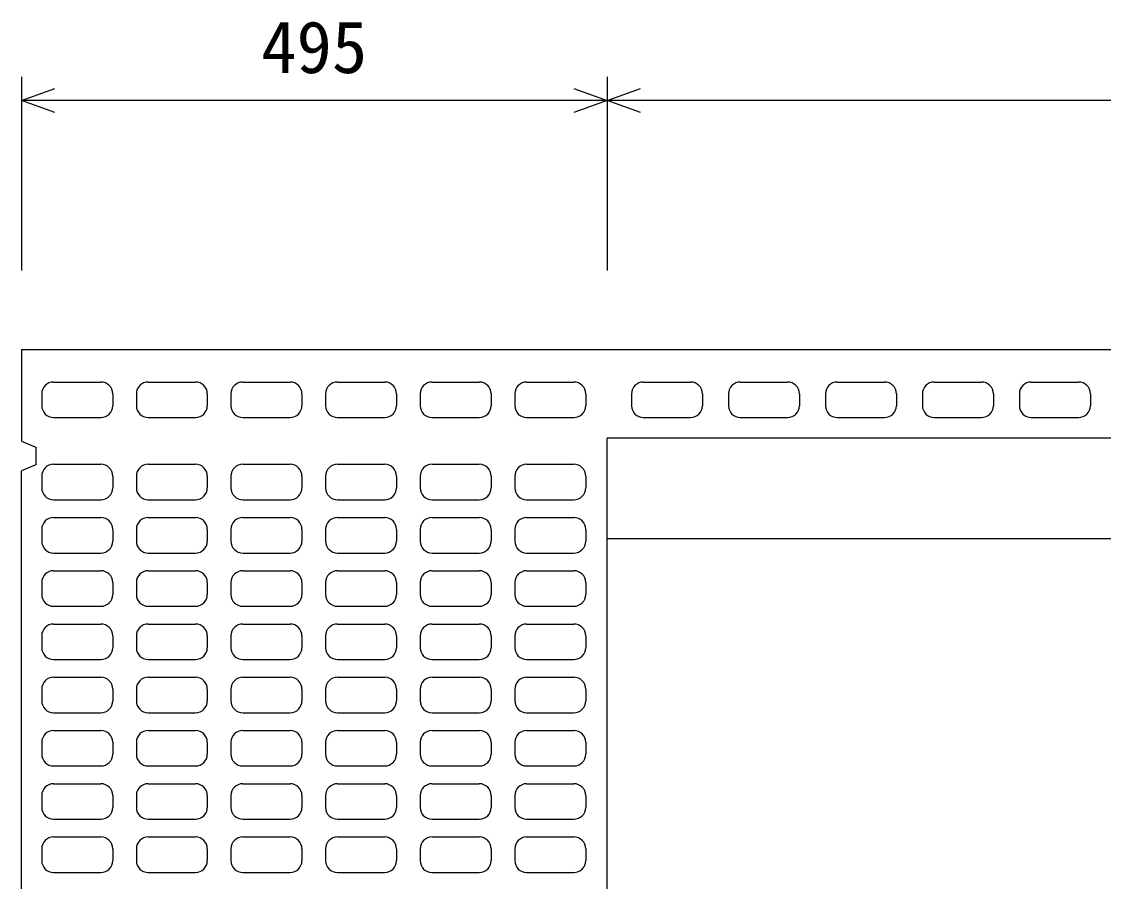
# Model space of a CAD drawing. Units: millimetres, scale not verified. Extents: x -16800 to 16800, y -5940 to 5940.
# Drawn here: x -9604 to -8689, y 3417 to 4144 of the extents above; entities that cross this region are included whole.
import ezdxf
from ezdxf.enums import TextEntityAlignment as Align

# ---------------------------------------------------------------- set-up
doc = ezdxf.new("R2010")
doc.units = ezdxf.units.MM
doc.header["$LTSCALE"] = 20
for name, color, linetype, lineweight in [('0-0_DIM', 7, 'Continuous', 25), ('0-2_HATCH', 6, 'Continuous', 25), ('0-5_OUTLINE', 3, 'Continuous', 25)]:
    doc.layers.add(name, color=color, linetype=linetype, lineweight=lineweight)
doc.styles.add('ＭＳ ゴシック', font='')
doc.styles.get('ＭＳ ゴシック').set_extended_font_data('MS Gothic')

msp = doc.modelspace()

# ---------------------------------------------------------------- linework, layer by layer
at = {"layer": '0-0_DIM'}
for p, q in [((-9603.83, 4097.2), (-9603.83, 3933.44)), ((-9108.83, 4097.2), (-9108.83, 3933.44)), ((-9108.83, 4077.2), (-9603.83, 4077.2)), ((-8098.83, 4077.2), (-9108.83, 4077.2))]:
    msp.add_line(p, q, dxfattribs=at)
for points in [[(-9575.64, 4066.94), (-9603.83, 4077.2), (-9575.64, 4087.46)], [(-9137.02, 4087.46), (-9108.83, 4077.2), (-9137.02, 4066.94)], [(-9080.64, 4066.94), (-9108.83, 4077.2), (-9080.64, 4087.46)]]:
    msp.add_lwpolyline(points, dxfattribs=at)
at = {"layer": '0-2_HATCH'}
for p, q in [((-9576.83, 3839.27), (-9536.83, 3839.27)), ((-9496.83, 3839.27), (-9456.83, 3839.27)), ((-9416.83, 3839.27), (-9376.83, 3839.27)), ((-9336.83, 3839.27), (-9296.83, 3839.27)), ((-9256.83, 3839.27), (-9216.83, 3839.27)), ((-9176.83, 3839.27), (-9136.83, 3839.27)), ((-9078.16, 3839.27), (-9038.16, 3839.27)), ((-8996.16, 3839.27), (-8956.16, 3839.27)), ((-8914.16, 3839.27), (-8874.16, 3839.27)), ((-8832.16, 3839.27), (-8792.16, 3839.27)), ((-8750.16, 3839.27), (-8710.16, 3839.27)), ((-9586.83, 3829.27), (-9586.83, 3819.27)), ((-9526.83, 3829.27), (-9526.83, 3819.27)), ((-9506.83, 3829.27), (-9506.83, 3819.27)), ((-9446.83, 3829.27), (-9446.83, 3819.27)), ((-9426.83, 3829.27), (-9426.83, 3819.27)), ((-9366.83, 3829.27), (-9366.83, 3819.27)), ((-9346.83, 3829.27), (-9346.83, 3819.27)), ((-9286.83, 3829.27), (-9286.83, 3819.27)), ((-9266.83, 3829.27), (-9266.83, 3819.27)), ((-9206.83, 3829.27), (-9206.83, 3819.27)), ((-9186.83, 3829.27), (-9186.83, 3819.27)), ((-9126.83, 3829.27), (-9126.83, 3819.27)), ((-9088.16, 3829.27), (-9088.16, 3819.27)), ((-9028.16, 3829.27), (-9028.16, 3819.27)), ((-9006.16, 3829.27), (-9006.16, 3819.27)), ((-8946.16, 3829.27), (-8946.16, 3819.27)), ((-8924.16, 3829.27), (-8924.16, 3819.27)), ((-8864.16, 3829.27), (-8864.16, 3819.27)), ((-8842.16, 3829.27), (-8842.16, 3819.27)), ((-8782.16, 3829.27), (-8782.16, 3819.27)), ((-8760.16, 3829.27), (-8760.16, 3819.27)), ((-8700.16, 3829.27), (-8700.16, 3819.27)), ((-9576.83, 3809.27), (-9536.83, 3809.27)), ((-9496.83, 3809.27), (-9456.83, 3809.27)), ((-9416.83, 3809.27), (-9376.83, 3809.27)), ((-9336.83, 3809.27), (-9296.83, 3809.27)), ((-9256.83, 3809.27), (-9216.83, 3809.27)), ((-9176.83, 3809.27), (-9136.83, 3809.27)), ((-9078.16, 3809.27), (-9038.16, 3809.27)), ((-8996.16, 3809.27), (-8956.16, 3809.27)), ((-8914.16, 3809.27), (-8874.16, 3809.27)), ((-8832.16, 3809.27), (-8792.16, 3809.27)), ((-8750.16, 3809.27), (-8710.16, 3809.27)), ((-9576.83, 3769.77), (-9536.83, 3769.77)), ((-9496.83, 3769.77), (-9456.83, 3769.77)), ((-9416.83, 3769.77), (-9376.83, 3769.77)), ((-9336.83, 3769.77), (-9296.83, 3769.77)), ((-9256.83, 3769.77), (-9216.83, 3769.77)), ((-9176.83, 3769.77), (-9136.83, 3769.77)), ((-9586.83, 3759.77), (-9586.83, 3749.77)), ((-9526.83, 3759.77), (-9526.83, 3749.77)), ((-9506.83, 3759.77), (-9506.83, 3749.77)), ((-9446.83, 3759.77), (-9446.83, 3749.77)), ((-9426.83, 3759.77), (-9426.83, 3749.77)), ((-9366.83, 3759.77), (-9366.83, 3749.77)), ((-9346.83, 3759.77), (-9346.83, 3749.77)), ((-9286.83, 3759.77), (-9286.83, 3749.77)), ((-9266.83, 3759.77), (-9266.83, 3749.77)), ((-9206.83, 3759.77), (-9206.83, 3749.77)), ((-9186.83, 3759.77), (-9186.83, 3749.77)), ((-9126.83, 3759.77), (-9126.83, 3749.77)), ((-9576.83, 3739.77), (-9536.83, 3739.77)), ((-9496.83, 3739.77), (-9456.83, 3739.77)), ((-9416.83, 3739.77), (-9376.83, 3739.77)), ((-9336.83, 3739.77), (-9296.83, 3739.77)), ((-9256.83, 3739.77), (-9216.83, 3739.77)), ((-9176.83, 3739.77), (-9136.83, 3739.77)), ((-9576.83, 3724.77), (-9536.83, 3724.77)), ((-9496.83, 3724.77), (-9456.83, 3724.77)), ((-9416.83, 3724.77), (-9376.83, 3724.77)), ((-9336.83, 3724.77), (-9296.83, 3724.77)), ((-9256.83, 3724.77), (-9216.83, 3724.77)), ((-9176.83, 3724.77), (-9136.83, 3724.77)), ((-9586.83, 3714.77), (-9586.83, 3704.77)), ((-9526.83, 3714.77), (-9526.83, 3704.77)), ((-9506.83, 3714.77), (-9506.83, 3704.77)), ((-9446.83, 3714.77), (-9446.83, 3704.77)), ((-9426.83, 3714.77), (-9426.83, 3704.77)), ((-9366.83, 3714.77), (-9366.83, 3704.77)), ((-9346.83, 3714.77), (-9346.83, 3704.77)), ((-9286.83, 3714.77), (-9286.83, 3704.77)), ((-9266.83, 3714.77), (-9266.83, 3704.77)), ((-9206.83, 3714.77), (-9206.83, 3704.77)), ((-9186.83, 3714.77), (-9186.83, 3704.77)), ((-9126.83, 3714.77), (-9126.83, 3704.77)), ((-9576.83, 3694.77), (-9536.83, 3694.77)), ((-9496.83, 3694.77), (-9456.83, 3694.77)), ((-9416.83, 3694.77), (-9376.83, 3694.77)), ((-9336.83, 3694.77), (-9296.83, 3694.77)), ((-9256.83, 3694.77), (-9216.83, 3694.77)), ((-9176.83, 3694.77), (-9136.83, 3694.77)), ((-9576.83, 3679.77), (-9536.83, 3679.77)), ((-9496.83, 3679.77), (-9456.83, 3679.77)), ((-9416.83, 3679.77), (-9376.83, 3679.77)), ((-9336.83, 3679.77), (-9296.83, 3679.77)), ((-9256.83, 3679.77), (-9216.83, 3679.77)), ((-9176.83, 3679.77), (-9136.83, 3679.77)), ((-9586.83, 3669.77), (-9586.83, 3659.77)), ((-9526.83, 3669.77), (-9526.83, 3659.77)), ((-9506.83, 3669.77), (-9506.83, 3659.77)), ((-9446.83, 3669.77), (-9446.83, 3659.77)), ((-9426.83, 3669.77), (-9426.83, 3659.77)), ((-9366.83, 3669.77), (-9366.83, 3659.77)), ((-9346.83, 3669.77), (-9346.83, 3659.77)), ((-9286.83, 3669.77), (-9286.83, 3659.77)), ((-9266.83, 3669.77), (-9266.83, 3659.77)), ((-9206.83, 3669.77), (-9206.83, 3659.77)), ((-9186.83, 3669.77), (-9186.83, 3659.77)), ((-9126.83, 3669.77), (-9126.83, 3659.77)), ((-9576.83, 3649.77), (-9536.83, 3649.77)), ((-9496.83, 3649.77), (-9456.83, 3649.77)), ((-9416.83, 3649.77), (-9376.83, 3649.77)), ((-9336.83, 3649.77), (-9296.83, 3649.77)), ((-9256.83, 3649.77), (-9216.83, 3649.77)), ((-9176.83, 3649.77), (-9136.83, 3649.77)), ((-9576.83, 3634.77), (-9536.83, 3634.77)), ((-9496.83, 3634.77), (-9456.83, 3634.77)), ((-9416.83, 3634.77), (-9376.83, 3634.77)), ((-9336.83, 3634.77), (-9296.83, 3634.77)), ((-9256.83, 3634.77), (-9216.83, 3634.77)), ((-9176.83, 3634.77), (-9136.83, 3634.77)), ((-9586.83, 3624.77), (-9586.83, 3614.77)), ((-9526.83, 3624.77), (-9526.83, 3614.77)), ((-9506.83, 3624.77), (-9506.83, 3614.77)), ((-9446.83, 3624.77), (-9446.83, 3614.77)), ((-9426.83, 3624.77), (-9426.83, 3614.77)), ((-9366.83, 3624.77), (-9366.83, 3614.77)), ((-9346.83, 3624.77), (-9346.83, 3614.77)), ((-9286.83, 3624.77), (-9286.83, 3614.77)), ((-9266.83, 3624.77), (-9266.83, 3614.77)), ((-9206.83, 3624.77), (-9206.83, 3614.77)), ((-9186.83, 3624.77), (-9186.83, 3614.77)), ((-9126.83, 3624.77), (-9126.83, 3614.77)), ((-9576.83, 3604.77), (-9536.83, 3604.77)), ((-9496.83, 3604.77), (-9456.83, 3604.77)), ((-9416.83, 3604.77), (-9376.83, 3604.77)), ((-9336.83, 3604.77), (-9296.83, 3604.77)), ((-9256.83, 3604.77), (-9216.83, 3604.77)), ((-9176.83, 3604.77), (-9136.83, 3604.77)), ((-9576.83, 3589.77), (-9536.83, 3589.77)), ((-9496.83, 3589.77), (-9456.83, 3589.77)), ((-9416.83, 3589.77), (-9376.83, 3589.77)), ((-9336.83, 3589.77), (-9296.83, 3589.77)), ((-9256.83, 3589.77), (-9216.83, 3589.77)), ((-9176.83, 3589.77), (-9136.83, 3589.77)), ((-9586.83, 3579.77), (-9586.83, 3569.77)), ((-9526.83, 3579.77), (-9526.83, 3569.77)), ((-9506.83, 3579.77), (-9506.83, 3569.77)), ((-9446.83, 3579.77), (-9446.83, 3569.77)), ((-9426.83, 3579.77), (-9426.83, 3569.77)), ((-9366.83, 3579.77), (-9366.83, 3569.77)), ((-9346.83, 3579.77), (-9346.83, 3569.77)), ((-9286.83, 3579.77), (-9286.83, 3569.77)), ((-9266.83, 3579.77), (-9266.83, 3569.77)), ((-9206.83, 3579.77), (-9206.83, 3569.77)), ((-9186.83, 3579.77), (-9186.83, 3569.77)), ((-9126.83, 3579.77), (-9126.83, 3569.77)), ((-9576.83, 3559.77), (-9536.83, 3559.77)), ((-9496.83, 3559.77), (-9456.83, 3559.77)), ((-9416.83, 3559.77), (-9376.83, 3559.77)), ((-9336.83, 3559.77), (-9296.83, 3559.77)), ((-9256.83, 3559.77), (-9216.83, 3559.77)), ((-9176.83, 3559.77), (-9136.83, 3559.77)), ((-9576.83, 3544.77), (-9536.83, 3544.77)), ((-9496.83, 3544.77), (-9456.83, 3544.77)), ((-9416.83, 3544.77), (-9376.83, 3544.77)), ((-9336.83, 3544.77), (-9296.83, 3544.77)), ((-9256.83, 3544.77), (-9216.83, 3544.77)), ((-9176.83, 3544.77), (-9136.83, 3544.77)), ((-9586.83, 3534.77), (-9586.83, 3524.77)), ((-9526.83, 3534.77), (-9526.83, 3524.77)), ((-9506.83, 3534.77), (-9506.83, 3524.77)), ((-9446.83, 3534.77), (-9446.83, 3524.77)), ((-9426.83, 3534.77), (-9426.83, 3524.77)), ((-9366.83, 3534.77), (-9366.83, 3524.77)), ((-9346.83, 3534.77), (-9346.83, 3524.77)), ((-9286.83, 3534.77), (-9286.83, 3524.77)), ((-9266.83, 3534.77), (-9266.83, 3524.77)), ((-9206.83, 3534.77), (-9206.83, 3524.77)), ((-9186.83, 3534.77), (-9186.83, 3524.77)), ((-9126.83, 3534.77), (-9126.83, 3524.77)), ((-9576.83, 3514.77), (-9536.83, 3514.77)), ((-9496.83, 3514.77), (-9456.83, 3514.77)), ((-9416.83, 3514.77), (-9376.83, 3514.77)), ((-9336.83, 3514.77), (-9296.83, 3514.77)), ((-9256.83, 3514.77), (-9216.83, 3514.77)), ((-9176.83, 3514.77), (-9136.83, 3514.77)), ((-9576.83, 3499.77), (-9536.83, 3499.77)), ((-9496.83, 3499.77), (-9456.83, 3499.77)), ((-9416.83, 3499.77), (-9376.83, 3499.77)), ((-9336.83, 3499.77), (-9296.83, 3499.77)), ((-9256.83, 3499.77), (-9216.83, 3499.77)), ((-9176.83, 3499.77), (-9136.83, 3499.77)), ((-9586.83, 3489.77), (-9586.83, 3479.77)), ((-9526.83, 3489.77), (-9526.83, 3479.77)), ((-9506.83, 3489.77), (-9506.83, 3479.77)), ((-9446.83, 3489.77), (-9446.83, 3479.77)), ((-9426.83, 3489.77), (-9426.83, 3479.77)), ((-9366.83, 3489.77), (-9366.83, 3479.77)), ((-9346.83, 3489.77), (-9346.83, 3479.77)), ((-9286.83, 3489.77), (-9286.83, 3479.77)), ((-9266.83, 3489.77), (-9266.83, 3479.77)), ((-9206.83, 3489.77), (-9206.83, 3479.77)), ((-9186.83, 3489.77), (-9186.83, 3479.77)), ((-9126.83, 3489.77), (-9126.83, 3479.77)), ((-9576.83, 3469.77), (-9536.83, 3469.77)), ((-9496.83, 3469.77), (-9456.83, 3469.77)), ((-9416.83, 3469.77), (-9376.83, 3469.77)), ((-9336.83, 3469.77), (-9296.83, 3469.77)), ((-9256.83, 3469.77), (-9216.83, 3469.77)), ((-9176.83, 3469.77), (-9136.83, 3469.77)), ((-9576.83, 3454.77), (-9536.83, 3454.77)), ((-9496.83, 3454.77), (-9456.83, 3454.77)), ((-9416.83, 3454.77), (-9376.83, 3454.77)), ((-9336.83, 3454.77), (-9296.83, 3454.77)), ((-9256.83, 3454.77), (-9216.83, 3454.77)), ((-9176.83, 3454.77), (-9136.83, 3454.77)), ((-9586.83, 3444.77), (-9586.83, 3434.77)), ((-9526.83, 3444.77), (-9526.83, 3434.77)), ((-9506.83, 3444.77), (-9506.83, 3434.77)), ((-9446.83, 3444.77), (-9446.83, 3434.77)), ((-9426.83, 3444.77), (-9426.83, 3434.77)), ((-9366.83, 3444.77), (-9366.83, 3434.77)), ((-9346.83, 3444.77), (-9346.83, 3434.77)), ((-9286.83, 3444.77), (-9286.83, 3434.77)), ((-9266.83, 3444.77), (-9266.83, 3434.77)), ((-9206.83, 3444.77), (-9206.83, 3434.77)), ((-9186.83, 3444.77), (-9186.83, 3434.77)), ((-9126.83, 3444.77), (-9126.83, 3434.77)), ((-9576.83, 3424.77), (-9536.83, 3424.77)), ((-9496.83, 3424.77), (-9456.83, 3424.77)), ((-9416.83, 3424.77), (-9376.83, 3424.77)), ((-9336.83, 3424.77), (-9296.83, 3424.77)), ((-9256.83, 3424.77), (-9216.83, 3424.77)), ((-9176.83, 3424.77), (-9136.83, 3424.77))]:
    msp.add_line(p, q, dxfattribs=at)
for centre, start, end in [((-9576.83, 3829.27), 90, 180), ((-9536.83, 3829.27), 0, 90), ((-9496.83, 3829.27), 90, 180), ((-9456.83, 3829.27), 0, 90), ((-9416.83, 3829.27), 90, 180), ((-9376.83, 3829.27), 0, 90), ((-9336.83, 3829.27), 90, 180), ((-9296.83, 3829.27), 0, 90), ((-9256.83, 3829.27), 90, 180), ((-9216.83, 3829.27), 0, 90), ((-9176.83, 3829.27), 90, 180), ((-9136.83, 3829.27), 0, 90), ((-9078.16, 3829.27), 90, 180), ((-9038.16, 3829.27), 0, 90), ((-8996.16, 3829.27), 90, 180), ((-8956.16, 3829.27), 0, 90), ((-8914.16, 3829.27), 90, 180), ((-8874.16, 3829.27), 0, 90), ((-8832.16, 3829.27), 90, 180), ((-8792.16, 3829.27), 0, 90), ((-8750.16, 3829.27), 90, 180), ((-8710.16, 3829.27), 0, 90), ((-9576.83, 3819.27), 180, 270), ((-9536.83, 3819.27), 270, 0), ((-9496.83, 3819.27), 180, 270), ((-9456.83, 3819.27), 270, 0), ((-9416.83, 3819.27), 180, 270), ((-9376.83, 3819.27), 270, 0), ((-9336.83, 3819.27), 180, 270), ((-9296.83, 3819.27), 270, 0), ((-9256.83, 3819.27), 180, 270), ((-9216.83, 3819.27), 270, 0), ((-9176.83, 3819.27), 180, 270), ((-9136.83, 3819.27), 270, 0), ((-9078.16, 3819.27), 180, 270), ((-9038.16, 3819.27), 270, 0), ((-8996.16, 3819.27), 180, 270), ((-8956.16, 3819.27), 270, 0), ((-8914.16, 3819.27), 180, 270), ((-8874.16, 3819.27), 270, 0), ((-8832.16, 3819.27), 180, 270), ((-8792.16, 3819.27), 270, 0), ((-8750.16, 3819.27), 180, 270), ((-8710.16, 3819.27), 270, 0), ((-9576.83, 3759.77), 90, 180), ((-9536.83, 3759.77), 0, 90), ((-9496.83, 3759.77), 90, 180), ((-9456.83, 3759.77), 0, 90), ((-9416.83, 3759.77), 90, 180), ((-9376.83, 3759.77), 0, 90), ((-9336.83, 3759.77), 90, 180), ((-9296.83, 3759.77), 0, 90), ((-9256.83, 3759.77), 90, 180), ((-9216.83, 3759.77), 0, 90), ((-9176.83, 3759.77), 90, 180), ((-9136.83, 3759.77), 0, 90), ((-9576.83, 3749.77), 180, 270), ((-9536.83, 3749.77), 270, 0), ((-9496.83, 3749.77), 180, 270), ((-9456.83, 3749.77), 270, 0), ((-9416.83, 3749.77), 180, 270), ((-9376.83, 3749.77), 270, 0), ((-9336.83, 3749.77), 180, 270), ((-9296.83, 3749.77), 270, 0), ((-9256.83, 3749.77), 180, 270), ((-9216.83, 3749.77), 270, 0), ((-9176.83, 3749.77), 180, 270), ((-9136.83, 3749.77), 270, 0), ((-9576.83, 3714.77), 90, 180), ((-9536.83, 3714.77), 0, 90), ((-9496.83, 3714.77), 90, 180), ((-9456.83, 3714.77), 0, 90), ((-9416.83, 3714.77), 90, 180), ((-9376.83, 3714.77), 0, 90), ((-9336.83, 3714.77), 90, 180), ((-9296.83, 3714.77), 0, 90), ((-9256.83, 3714.77), 90, 180), ((-9216.83, 3714.77), 0, 90), ((-9176.83, 3714.77), 90, 180), ((-9136.83, 3714.77), 0, 90), ((-9576.83, 3704.77), 180, 270), ((-9536.83, 3704.77), 270, 0), ((-9496.83, 3704.77), 180, 270), ((-9456.83, 3704.77), 270, 0), ((-9416.83, 3704.77), 180, 270), ((-9376.83, 3704.77), 270, 0), ((-9336.83, 3704.77), 180, 270), ((-9296.83, 3704.77), 270, 0), ((-9256.83, 3704.77), 180, 270), ((-9216.83, 3704.77), 270, 0), ((-9176.83, 3704.77), 180, 270), ((-9136.83, 3704.77), 270, 0), ((-9576.83, 3669.77), 90, 180), ((-9536.83, 3669.77), 0, 90), ((-9496.83, 3669.77), 90, 180), ((-9456.83, 3669.77), 0, 90), ((-9416.83, 3669.77), 90, 180), ((-9376.83, 3669.77), 0, 90), ((-9336.83, 3669.77), 90, 180), ((-9296.83, 3669.77), 0, 90), ((-9256.83, 3669.77), 90, 180), ((-9216.83, 3669.77), 0, 90), ((-9176.83, 3669.77), 90, 180), ((-9136.83, 3669.77), 0, 90), ((-9576.83, 3659.77), 180, 270), ((-9536.83, 3659.77), 270, 0), ((-9496.83, 3659.77), 180, 270), ((-9456.83, 3659.77), 270, 0), ((-9416.83, 3659.77), 180, 270), ((-9376.83, 3659.77), 270, 0), ((-9336.83, 3659.77), 180, 270), ((-9296.83, 3659.77), 270, 0), ((-9256.83, 3659.77), 180, 270), ((-9216.83, 3659.77), 270, 0), ((-9176.83, 3659.77), 180, 270), ((-9136.83, 3659.77), 270, 0), ((-9576.83, 3624.77), 90, 180), ((-9536.83, 3624.77), 0, 90), ((-9496.83, 3624.77), 90, 180), ((-9456.83, 3624.77), 0, 90), ((-9416.83, 3624.77), 90, 180), ((-9376.83, 3624.77), 0, 90), ((-9336.83, 3624.77), 90, 180), ((-9296.83, 3624.77), 0, 90), ((-9256.83, 3624.77), 90, 180), ((-9216.83, 3624.77), 0, 90), ((-9176.83, 3624.77), 90, 180), ((-9136.83, 3624.77), 0, 90), ((-9576.83, 3614.77), 180, 270), ((-9536.83, 3614.77), 270, 0), ((-9496.83, 3614.77), 180, 270), ((-9456.83, 3614.77), 270, 0), ((-9416.83, 3614.77), 180, 270), ((-9376.83, 3614.77), 270, 0), ((-9336.83, 3614.77), 180, 270), ((-9296.83, 3614.77), 270, 0), ((-9256.83, 3614.77), 180, 270), ((-9216.83, 3614.77), 270, 0), ((-9176.83, 3614.77), 180, 270), ((-9136.83, 3614.77), 270, 0), ((-9576.83, 3579.77), 90, 180), ((-9536.83, 3579.77), 0, 90), ((-9496.83, 3579.77), 90, 180), ((-9456.83, 3579.77), 0, 90), ((-9416.83, 3579.77), 90, 180), ((-9376.83, 3579.77), 0, 90), ((-9336.83, 3579.77), 90, 180), ((-9296.83, 3579.77), 0, 90), ((-9256.83, 3579.77), 90, 180), ((-9216.83, 3579.77), 0, 90), ((-9176.83, 3579.77), 90, 180), ((-9136.83, 3579.77), 0, 90), ((-9576.83, 3569.77), 180, 270), ((-9536.83, 3569.77), 270, 0), ((-9496.83, 3569.77), 180, 270), ((-9456.83, 3569.77), 270, 0), ((-9416.83, 3569.77), 180, 270), ((-9376.83, 3569.77), 270, 0), ((-9336.83, 3569.77), 180, 270), ((-9296.83, 3569.77), 270, 0), ((-9256.83, 3569.77), 180, 270), ((-9216.83, 3569.77), 270, 0), ((-9176.83, 3569.77), 180, 270), ((-9136.83, 3569.77), 270, 0), ((-9576.83, 3534.77), 90, 180), ((-9536.83, 3534.77), 0, 90), ((-9496.83, 3534.77), 90, 180), ((-9456.83, 3534.77), 0, 90), ((-9416.83, 3534.77), 90, 180), ((-9376.83, 3534.77), 0, 90), ((-9336.83, 3534.77), 90, 180), ((-9296.83, 3534.77), 0, 90), ((-9256.83, 3534.77), 90, 180), ((-9216.83, 3534.77), 0, 90), ((-9176.83, 3534.77), 90, 180), ((-9136.83, 3534.77), 0, 90), ((-9576.83, 3524.77), 180, 270), ((-9536.83, 3524.77), 270, 0), ((-9496.83, 3524.77), 180, 270), ((-9456.83, 3524.77), 270, 0), ((-9416.83, 3524.77), 180, 270), ((-9376.83, 3524.77), 270, 0), ((-9336.83, 3524.77), 180, 270), ((-9296.83, 3524.77), 270, 0), ((-9256.83, 3524.77), 180, 270), ((-9216.83, 3524.77), 270, 0), ((-9176.83, 3524.77), 180, 270), ((-9136.83, 3524.77), 270, 0), ((-9576.83, 3489.77), 90, 180), ((-9536.83, 3489.77), 0, 90), ((-9496.83, 3489.77), 90, 180), ((-9456.83, 3489.77), 0, 90), ((-9416.83, 3489.77), 90, 180), ((-9376.83, 3489.77), 0, 90), ((-9336.83, 3489.77), 90, 180), ((-9296.83, 3489.77), 0, 90), ((-9256.83, 3489.77), 90, 180), ((-9216.83, 3489.77), 0, 90), ((-9176.83, 3489.77), 90, 180), ((-9136.83, 3489.77), 0, 90), ((-9576.83, 3479.77), 180, 270), ((-9536.83, 3479.77), 270, 0), ((-9496.83, 3479.77), 180, 270), ((-9456.83, 3479.77), 270, 0), ((-9416.83, 3479.77), 180, 270), ((-9376.83, 3479.77), 270, 0), ((-9336.83, 3479.77), 180, 270), ((-9296.83, 3479.77), 270, 0), ((-9256.83, 3479.77), 180, 270), ((-9216.83, 3479.77), 270, 0), ((-9176.83, 3479.77), 180, 270), ((-9136.83, 3479.77), 270, 0), ((-9576.83, 3444.77), 90, 180), ((-9536.83, 3444.77), 0, 90), ((-9496.83, 3444.77), 90, 180), ((-9456.83, 3444.77), 0, 90), ((-9416.83, 3444.77), 90, 180), ((-9376.83, 3444.77), 0, 90), ((-9336.83, 3444.77), 90, 180), ((-9296.83, 3444.77), 0, 90), ((-9256.83, 3444.77), 90, 180), ((-9216.83, 3444.77), 0, 90), ((-9176.83, 3444.77), 90, 180), ((-9136.83, 3444.77), 0, 90), ((-9576.83, 3434.77), 180, 270), ((-9536.83, 3434.77), 270, 0), ((-9496.83, 3434.77), 180, 270), ((-9456.83, 3434.77), 270, 0), ((-9416.83, 3434.77), 180, 270), ((-9376.83, 3434.77), 270, 0), ((-9336.83, 3434.77), 180, 270), ((-9296.83, 3434.77), 270, 0), ((-9256.83, 3434.77), 180, 270), ((-9216.83, 3434.77), 270, 0), ((-9176.83, 3434.77), 180, 270), ((-9136.83, 3434.77), 270, 0)]:
    msp.add_arc(centre, 10, start, end, dxfattribs=at)
at = {"layer": '0-5_OUTLINE'}
for p, q in [((-9603.83, 3866.77), (-7603.83, 3866.77)), ((-9603.83, 3866.77), (-9603.83, 3789.27)), ((-9603.83, 3789.27), (-9591.83, 3784.27)), ((-8098.82, 3791.77), (-9108.83, 3791.77)), ((-9108.83, 2771.77), (-9108.83, 3791.77)), ((-9591.83, 3784.27), (-9591.83, 3769.27)), ((-9591.83, 3769.27), (-9603.83, 3764.27)), ((-9603.83, 2799.27), (-9603.83, 3764.27)), ((-8098.82, 3706.77), (-9108.83, 3706.77))]:
    msp.add_line(p, q, dxfattribs=at)

# ---------------------------------------------------------------- texts
at = {"layer": '0-0_DIM', "style": 'ＭＳ ゴシック'}
msp.add_text('495', height=43.99, dxfattribs=at).set_placement((-9401.33, 4087.2), align=Align.BOTTOM_LEFT)

doc.saveas('drawing.dxf')
